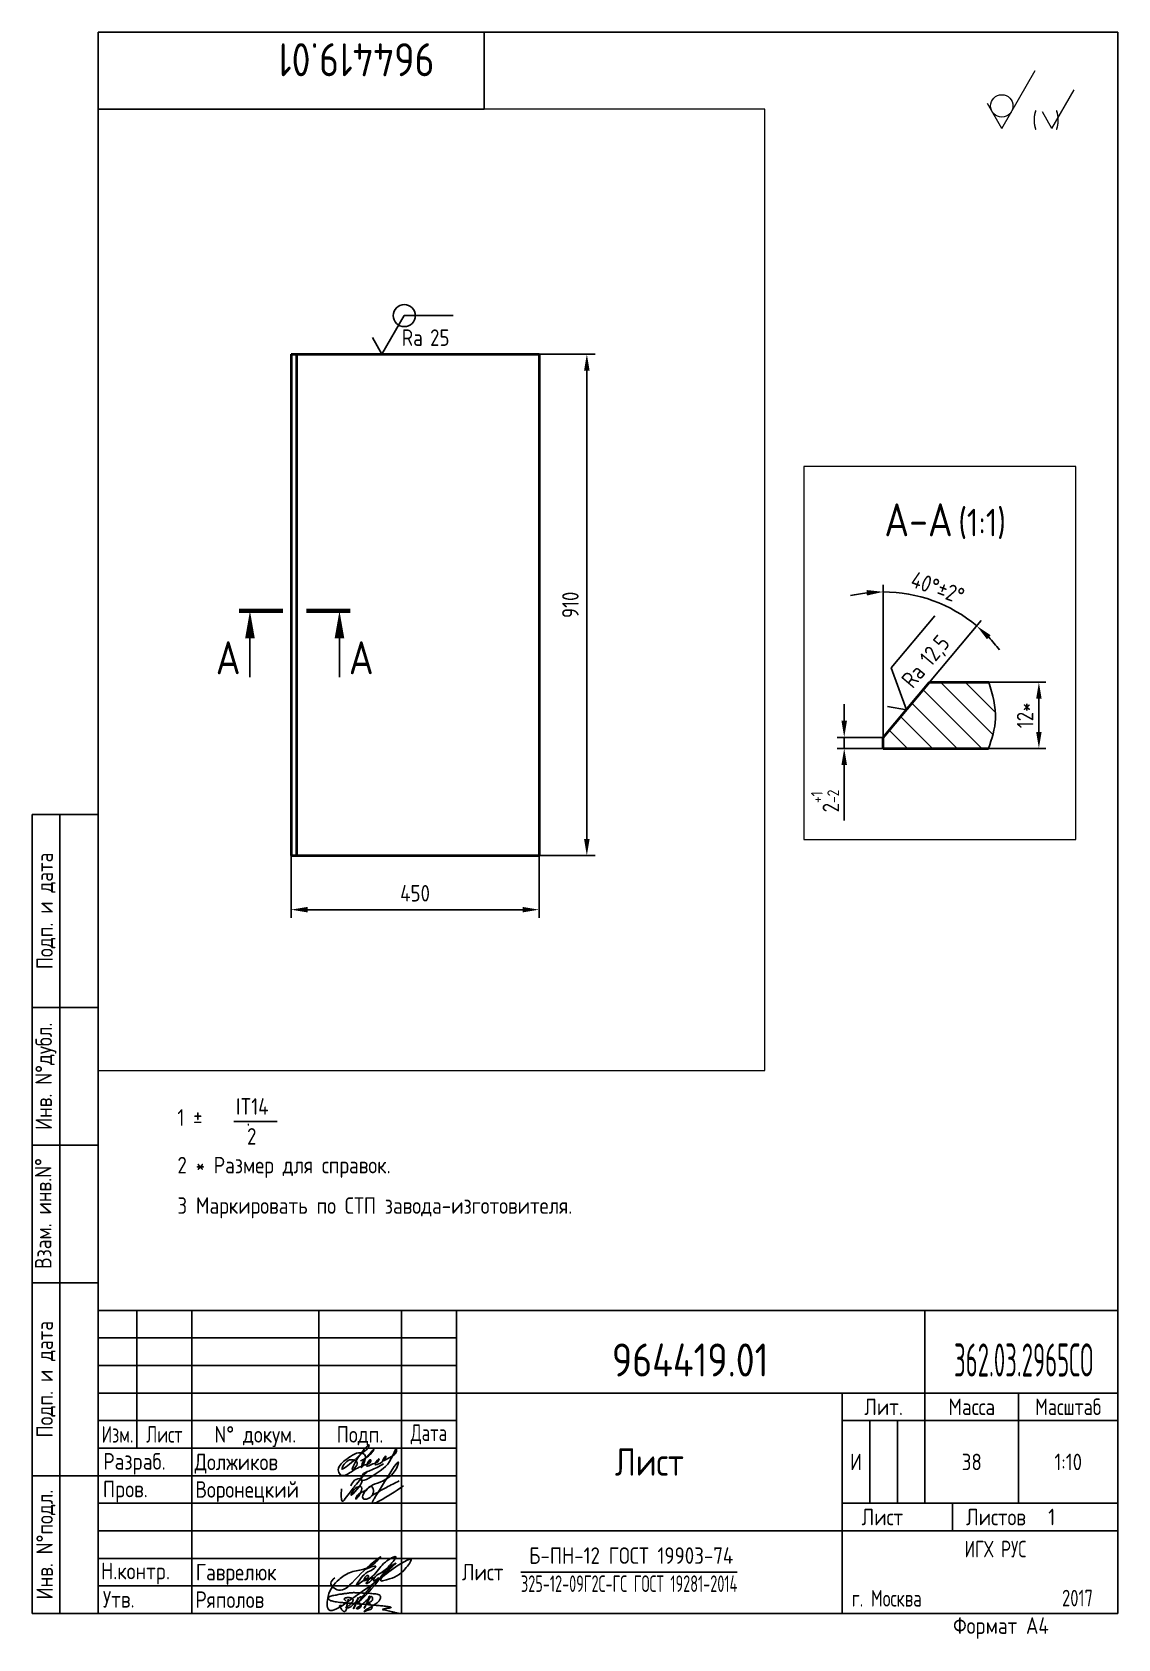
# Paper-space layout 'A4_MCad' of a CAD drawing. Header units: millimetres. Extents: x -114 to 83, y 58 to 349.
# The model-space entities are those that its viewports show. They can reach past a viewport. Long polylines and large blocks are cut down to what shows.
import ezdxf
from ezdxf.enums import TextEntityAlignment as Align

# ---------------------------------------------------------------- set-up
doc = ezdxf.new("R2010")
doc.units = ezdxf.units.MM
for name, color, linetype in [('Bord', 1, 'Continuous'), ('Cont', 6, 'Continuous'), ('DIM', 7, 'Continuous'), ('HATCH', 2, 'Continuous'), ('Text', 3, 'Continuous'), ('Textb', 6, 'Continuous')]:
    doc.layers.add(name, color=color, linetype=linetype)
doc.styles.add('Style1', font='romans.shx', dxfattribs={"width": 0.8})
doc.dimstyles.new('Lin', dxfattribs={"dimtxt": 3, "dimasz": 3, "dimexe": 1.25, "dimexo": 0, "dimgap": 1, "dimtad": 1, "dimdec": 3, "dimtxsty": 'Style1', "dimcen": 2.5, "dimclrt": 3, "dimadec": 0, "dimazin": 0, "dimtfac": 1, "dimtdec": 3, "dimtmove": 0, "dimatfit": 3, "dimldrblk": 'DOT', "dimfxl": 1, "dimarcsym": 0})
doc.dimstyles.new('LIN10', dxfattribs={"dimscale": 10, "dimtxt": 3, "dimasz": 3, "dimexe": 1.5, "dimexo": 0, "dimgap": 1.48, "dimtad": 1, "dimdec": 0, "dimdsep": 46, "dimtxsty": 'Style1', "dimcen": 0, "dimdle": 2, "dimclrd": 256, "dimclrt": 3, "dimadec": 0, "dimazin": 0, "dimtfac": 0.666667, "dimtdec": 0, "dimtmove": 0, "dimatfit": 3, "dimfxl": 1, "dimtvp": 0.833333, "dimtolj": 1, "dimtzin": 0, "dimarcsym": 0})

# ---------------------------------------------------------------- blocks, each defined once
blk = doc.blocks.new('A4')
at = {"layer": 'Bord'}
for p, q in [((20, 55), (85, 55)), ((20, 50), (85, 50)), ((20, 45), (85, 45)), ((160, 40), (160, 25)), ((165, 40), (165, 25)), ((20, 30), (85, 30)), ((20, 25), (85, 25)), ((20, 20), (85, 20)), ((20, 15), (85, 15)), ((20, 10), (85, 10))]:
    blk.add_line(p, q, dxfattribs=at)
at = {"layer": 'Cont'}
for p, q in [((205, 292), (20, 292)), ((20, 292), (20, 5)), ((90, 278), (90, 292)), ((205, 292), (205, 5)), ((20, 278), (90, 278)), ((8, 5), (8, 150)), ((8, 150), (20, 150)), ((13, 5), (13, 150)), ((8, 115), (20, 115)), ((20, 90), (8, 90)), ((20, 65), (8, 65)), ((205, 60), (20, 60)), ((20, 60), (205, 60)), ((27, 60), (27, 35)), ((37, 60), (37, 5)), ((60, 5), (60, 60)), ((75, 60), (75, 5)), ((85, 5), (85, 60)), ((170, 60), (170, 25)), ((85, 45), (205, 45)), ((155, 5), (155, 45)), ((187, 25), (187, 45)), ((20, 40), (85, 40)), ((205, 40), (155, 40)), ((85, 35), (20, 35)), ((20, 30), (8, 30)), ((155, 25), (205, 25)), ((175, 25), (175, 20)), ((205, 20), (85, 20)), ((20, 5), (8, 5)), ((205, 5), (20, 5))]:
    blk.add_line(p, q, dxfattribs=at)
at = {"layer": 'Text', "style": 'Style1', "width": 0.8}
for s, p in [('Подп. и дата', (10.5, 132.5)), ('Инв. N%%dдубл.', (10.5, 102.5)), ('Взам. инв.N%%d ', (10, 78.38)), ('Подп. и дата', (10.5, 47.5)), ('Инв. N%%dподл.', (10.5, 17.5))]:
    blk.add_text(s, height=3, rotation=90, dxfattribs=at).set_placement(p, align=Align.MIDDLE)
at = {"layer": 'Text', "style": 'Style1'}
for s, width, p in [('Лит.', 0.8, (162.5, 42.5)), ('Масса', 0.8, (178.5, 42.5)), ('Масштаб', 0.75, (196, 42.5)), ('Изм.', 0.7, (23.5, 37.5)), ('Лист', 0.7, (32, 37.5)), ('N%%d докум.', 0.8, (48.5, 37.5)), ('Подп.', 0.8, (67.5, 37.5)), ('Лист', 0.8, (162.27, 22.5)), ('Листов', 0.8, (182.9, 22.5))]:
    blk.add_text(s, height=3, dxfattribs=dict(at, width=width)).set_placement(p, align=Align.MIDDLE_CENTER)
at = {"layer": 'Text', "style": 'Style1', "width": 0.7}
for s, p in [('Дата', (80, 37.5)), ('ИГХ РУС', (182.8, 16.69))]:
    blk.add_text(s, height=3, dxfattribs=at).set_placement(p, align=Align.MIDDLE)
at = {"layer": 'Text', "style": 'Style1'}
for s, width, p in [('Разpаб.', 0.8, (20.92, 31.1)), ('Пpов.', 0.8, (20.84, 26.08)), ('Н.контp.', 0.8, (20.5, 11.2)), ('Утв.', 0.8, (20.84, 6.06)), ('г. Москва', 0.7, (156.73, 6.25)), ('Фоpмат А4', 0.8, (175.11, 1.29))]:
    blk.add_text(s, height=3, dxfattribs=dict(at, width=width)).set_placement(p)
for tag, p, width in [('ФИО', (39, 31), 0.8), ('ФИО', (39, 26), 0.8), ('ГОСТ_СОРТАМЕНТА', (98.19, 14), 0.8), ('ФИО', (39, 11), 0.8), ('ФИО', (39, 6), 0.8), ('200', (192.85, 6.29), 0.7)]:
    blk.add_attdef(tag, p, '', height=3, dxfattribs=dict(at, width=width))
at = {"layer": 'Text', "style": 'Style1', "width": 0.8}
for tag, p in [('И', (157.49, 32.5)), ('700', (178.5, 32.5)), ('1:20', (196, 32.5))]:
    blk.add_attdef(tag, text='', height=3, dxfattribs=at).set_placement(p, align=Align.MIDDLE)
blk.add_attdef('Сборочный_чертеж', text='', height=3, dxfattribs=at).set_placement((120, 21.3), align=Align.CENTER)
for tag, p in [('1', (171.12, 22.5)), ('2', (193, 22.5))]:
    blk.add_attdef(tag, text='', height=3, dxfattribs=at).set_placement(p, align=Align.MIDDLE_CENTER)
blk.add_attdef('ЛИСТ', text='', height=3, dxfattribs=at).set_placement((85.99, 12.5), align=Align.MIDDLE_LEFT)
at = {"layer": 'Text', "style": 'Style1', "width": 0.7}
blk.add_attdef('%%OГОСТ_ТЕХ._ТРЕБОВАНИЙ', text='', height=3, dxfattribs=at).set_placement((98.19, 8), align=Align.BOTTOM_LEFT)
at = {"layer": 'Textb', "style": 'Style1', "width": 0.8}
blk.add_attdef('1234567', (81, 290), '', height=6, rotation=180, dxfattribs=at)
blk.add_attdef('1234567', (123.4, 48), '', height=6, dxfattribs=at)
for tag, height, p in [('123ХЯ', 6, (183.62, 48)), ('НАИМЕНОВАНИЕ', 5, (120, 30))]:
    blk.add_attdef(tag, text='', height=height, dxfattribs=at).set_placement(p, align=Align.CENTER)
blk = doc.blocks.new('sherISO_12')
at = {"layer": 'Cont', "lineweight": 18}
for q in [(-15, -6.96), (-23.66, -12.96)]:
    blk.add_line((-21.06, -17.46), q, dxfattribs=at)
blk.add_circle((-21.06, -13.39), 2.03, dxfattribs=at)
at = {"layer": 'Text', "lineweight": 18}
for q in [(-7.92, -10.46), (-13.69, -14.46)]:
    blk.add_line((-11.96, -17.46), q, dxfattribs=at)
at = {"layer": 'Text', "lineweight": 18, "style": 'Style1', "width": 0.8}
blk.add_text('(  )', height=3, dxfattribs=at).set_placement((-15.53, -17.46))
blk = doc.blocks.new('A$C63F45750')
at = {"layer": 'Text'}
for points, knots in [([(3.17, 2.37), (3.12, 2.38), (3.04, 2.41), (2.94, 2.5), (2.85, 2.57), (2.79, 2.69), (2.87, 2.77), (2.99, 2.84), (3.16, 2.89), (3.36, 2.93), (3.6, 2.95), (3.82, 2.92), (4.05, 2.87), (4.25, 2.78), (4.45, 2.63), (4.46, 2.42), (4.38, 2.26), (4.28, 2.1), (4.17, 1.94), (4.03, 1.78), (3.89, 1.62), (3.75, 1.52), (3.63, 1.43), (3.49, 1.36), (3.35, 1.3), (3.24, 1.25), (3.16, 1.21), (3.12, 1.15), (3.19, 1.1), (3.27, 1.09), (3.4, 1.07), (3.55, 1.07), (3.72, 1.12), (3.92, 1.19), (4.1, 1.34), (4.26, 1.51), (4.44, 1.65), (4.59, 1.81), (4.74, 1.93), (4.84, 2.04), (4.93, 2.14), (5.07, 2.29), (5.19, 2.53), (5.28, 2.68), (5.35, 2.96), (5.23, 2.66), (5.2, 2.44), (5.04, 2.09), (4.95, 1.81), (4.86, 1.57), (4.75, 1.31), (4.67, 1.12), (4.46, 0.78), (4.62, 1.17), (4.71, 1.45), (4.88, 1.74), (5.01, 2), (5.08, 2.19), (5.19, 2.4), (5.32, 2.58), (5.4, 2.75), (5.52, 2.89), (5.65, 3.04), (5.85, 3.1), (6.02, 3.03), (6.08, 2.87), (6.03, 2.7), (5.9, 2.51), (5.7, 2.37), (5.55, 2.23), (5.4, 2.17), (5.31, 2.12), (5.12, 2.09), (5.35, 2.07), (5.48, 2), (5.64, 1.93), (5.75, 1.8), (5.85, 1.67), (5.89, 1.54), (5.89, 1.37), (5.8, 1.2), (5.63, 1.06), (5.41, 0.94), (5.23, 0.86), (5.02, 0.92), (5.13, 1.1), (5.28, 1.16), (5.44, 1.27), (5.61, 1.36), (5.74, 1.46), (5.86, 1.53), (5.95, 1.61), (6.05, 1.69), (6.15, 1.77), (6.28, 1.87), (6.46, 2.02), (6.65, 2.19), (6.83, 2.37), (6.98, 2.49), (7.11, 2.61), (7.2, 2.74), (7.32, 2.84), (7.42, 2.97), (7.48, 3.08), (7.48, 3.27), (7.34, 3.08), (7.28, 2.94), (7.18, 2.69), (7.1, 2.46), (7, 2.22), (6.93, 1.98), (6.83, 1.78), (6.73, 1.55), (6.67, 1.34), (6.6, 1.14), (6.56, 1.03), (6.39, 0.99), (6.62, 1.33), (6.75, 1.54), (6.93, 1.87), (7.05, 2.08), (7.18, 2.32), (7.33, 2.6), (7.47, 2.89), (7.6, 3.07), (7.79, 3.18), (7.95, 3.01), (8, 2.81), (7.99, 2.62), (7.94, 2.46), (7.83, 2.33), (7.69, 2.22), (7.53, 2.11), (7.37, 2.03), (7.21, 1.99), (7.11, 1.97), (6.89, 1.98), (7.07, 1.94), (7.15, 1.9), (7.27, 1.88), (7.39, 1.84), (7.52, 1.81), (7.62, 1.72), (7.7, 1.62), (7.78, 1.51), (7.83, 1.39), (7.87, 1.26), (7.88, 1.13), (7.86, 0.99), (7.75, 0.88), (7.6, 0.77), (7.4, 0.73), (7.19, 0.66), (6.97, 0.55), (6.71, 0.48), (6.57, 0.44), (6.42, 0.42), (6.52, 0.58), (6.61, 0.64), (6.81, 0.78), (7.06, 0.89), (7.33, 1.04), (7.55, 1.16), (7.7, 1.24), (7.84, 1.32), (7.99, 1.43), (8.21, 1.58), (8.48, 1.76), (8.74, 1.95), (8.97, 2.12), (9.1, 2.29), (9.23, 2.44), (9.3, 2.6), (9.37, 2.74), (9.42, 2.92), (9.45, 3.13), (9.21, 3.48), (8.67, 3.59), (8.09, 3.63), (7.57, 3.66), (7.06, 3.74), (6.57, 3.75), (6.09, 3.74), (5.67, 3.78), (5.28, 3.78), (4.96, 3.81), (4.65, 3.83), (4.31, 3.82), (3.97, 3.79), (3.61, 3.74), (3.22, 3.67), (2.86, 3.66), (2.53, 3.61), (2.18, 3.52), (1.78, 3.54), (1.38, 3.37), (0.96, 3.35), (0.58, 3.24), (0.25, 3.19), (0.03, 3.06), (-0.03, 2.83), (0.02, 2.6), (0.26, 2.38), (0.59, 2.33), (1, 2.2), (1.48, 2.15), (1.93, 2.05), (2.35, 2.02), (2.72, 2.01), (3.11, 1.94), (3.68, 1.94), (4.25, 1.83), (4.91, 1.87), (5.53, 1.76), (6.13, 1.72), (6.73, 1.71), (7.32, 1.62), (7.99, 1.55), (8.64, 1.54), (9.16, 1.46), (9.61, 1.42), (10.03, 1.4), (10.41, 1.32), (10.73, 1.29), (11.01, 1.24), (11.18, 1.23), (11.42, 1.14), (11.18, 1.06), (11.01, 1.03), (10.71, 0.98), (10.37, 0.92), (10.1, 0.91), (9.65, 0.75), (10.22, 0.67), (10.54, 0.59), (11.08, 0.47), (11.61, 0.35), (12.17, 0.15), (12.64, 0.08), (12.98, 0.03), (13.11, 0.01), (13.18, 0)], [0, 0, 0, 0, 0.153866, 0.270441, 0.388867, 0.510533, 0.592156, 0.71333, 0.90842, 1.11344, 1.349254, 1.61246, 1.782219, 2.047249, 2.291879, 2.451528, 2.651081, 2.806158, 3.017979, 3.227348, 3.462381, 3.633009, 3.75766, 3.920516, 4.080796, 4.214529, 4.291786, 4.349969, 4.397594, 4.50822, 4.594826, 4.799244, 4.954392, 5.128468, 5.437537, 5.632649, 5.842485, 6.094987, 6.293219, 6.410959, 6.551192, 6.687808, 7.022147, 7.294342, 7.425356, 7.52079, 7.946481, 8.313051, 8.59833, 8.833695, 9.090496, 9.427695, 9.601191, 9.883219, 10.093306, 10.673943, 10.798776, 10.974628, 11.287247, 11.486184, 11.648652, 11.848902, 12.027194, 12.25348, 12.40059, 12.537783, 12.716293, 12.91523, 13.208551, 13.438489, 13.549668, 13.67779, 13.77127, 13.930001, 14.029091, 14.272112, 14.434836, 14.547084, 14.739051, 14.830983, 15.061241, 15.268922, 15.500489, 15.788979, 15.879568, 16.024283, 16.221854, 16.418714, 16.593102, 16.783247, 16.91018, 17.018213, 17.135263, 17.278205, 17.430482, 17.620087, 17.979626, 18.191789, 18.388716, 18.565718, 18.714854, 18.857929, 19.039974, 19.171375, 19.283034, 19.400085, 19.618058, 19.882245, 20.150781, 20.377854, 20.649532, 20.89723, 21.042543, 21.40016, 21.557817, 21.667145, 21.752781, 21.926256, 22.412297, 22.813145, 22.961412, 23.171289, 23.607257, 23.940428, 24.110007, 24.291214, 24.48084, 24.697609, 24.904078, 25.034245, 25.218018, 25.407651, 25.573473, 25.787447, 25.930292, 26.051316, 26.18846, 26.285312, 26.406799, 26.52425, 26.630463, 26.793722, 26.898606, 27.029313, 27.171012, 27.314101, 27.419918, 27.580557, 27.709367, 27.829268, 28.024364, 28.266961, 28.41242, 28.705761, 28.989137, 29.187748, 29.233768, 29.332802, 29.529535, 29.667094, 30.039923, 30.332117, 30.61061, 30.769982, 30.856778, 31.109923, 31.313488, 31.656425, 32.066331, 32.296628, 32.49714, 32.710276, 32.891468, 33.014834, 33.177747, 33.444503, 33.618009, 34.409008, 34.914636, 35.419802, 35.95397, 36.458179, 36.88069, 37.388403, 37.738353, 38.034261, 38.353468, 38.693154, 39.037638, 39.391136, 39.787481, 40.203773, 40.488977, 40.784975, 41.26625, 41.668005, 42.070065, 42.499388, 42.869834, 43.079573, 43.213439, 43.554591, 43.717296, 44.153724, 44.506336, 45.019111, 45.587859, 45.90191, 46.270392, 46.703958, 47.093115, 47.952647, 48.44014, 49.079253, 49.808223, 50.268654, 50.851051, 51.604831, 52.298429, 52.776925, 53.1907, 53.661988, 54.042386, 54.348524, 54.616841, 54.853814, 54.983777, 55.126096, 55.333328, 55.613101, 56.008732, 56.315809, 56.59982, 56.87931, 57.399251, 57.889617, 58.432507, 59.066698, 59.660314, 59.862668, 60.07277, 60.07277, 60.07277, 60.07277]), ([(2.31, 1.53), (2.26, 1.52), (2.17, 1.51), (2.06, 1.48), (1.93, 1.38), (2.07, 1.25), (2.14, 1.11), (2.26, 0.93), (2.39, 0.72), (2.57, 0.54), (2.71, 0.44), (2.86, 0.4), (3.02, 0.43), (3.14, 0.54), (3.21, 0.79), (3.25, 1.07), (3.31, 1.4), (3.35, 1.67), (3.38, 1.92), (3.47, 2.19), (3.5, 2.43), (3.54, 2.59), (3.56, 2.64)], [0, 0, 0, 0, 0.15847, 0.269731, 0.363591, 0.555514, 0.688037, 0.848606, 1.204359, 1.433632, 1.58673, 1.729549, 1.880686, 2.057874, 2.19169, 2.63505, 2.928153, 3.184121, 3.441863, 3.696117, 4.025873, 4.178055, 4.178055, 4.178055, 4.178055])]:
    blk.add_open_spline(points, degree=3, knots=knots, dxfattribs=at)
blk = doc.blocks.new('*D10')
at = {"layer": 'Defpoints', "color": 0, "transparency": 16777216}
for p in [(145.79, -152.7), (138.71, -154.7), (145.79, -154.7)]:
    blk.add_point(p, dxfattribs=at)
at = {"layer": 'DIM', "color": 0, "lineweight": -2, "transparency": 16777216}
for p, q in [((138.71, -149.7), (138.71, -146.7)), ((145.79, -152.7), (137.46, -152.7)), ((138.71, -152.7), (138.71, -154.7)), ((145.79, -154.7), (137.46, -154.7)), ((138.71, -157.7), (138.71, -167.8))]:
    blk.add_line(p, q, dxfattribs=at)
at = {"layer": 'DIM', "color": 0, "transparency": 16777216}
for points in [[(138.21, -149.7), (139.21, -149.7), (138.71, -152.7)], [(138.21, -157.7), (139.21, -157.7), (138.71, -154.7)]]:
    blk.add_solid(points, dxfattribs=at)
at = {"layer": 'DIM', "color": 3, "transparency": 16777216, "insert": (135.23, -164.25), "char_height": 3, "attachment_point": 5, "rotation": 90, "style": 'Style1'}
blk.add_mtext('2{}{\\H0.71x;\\C3;\\S+1^ -2;}', dxfattribs=at)
blk = doc.blocks.new('_Dot')
at = {"color": 0, "linetype": 'ByBlock', "lineweight": -2}
blk.add_line((-0.5, 0), (-1, 0), dxfattribs=at)
at = {"color": 0, "linetype": 'ByBlock', "const_width": 0.5}
blk.add_lwpolyline([(-0.25, 0, 1), (0.25, 0, 1)], format="xyb", close=True, dxfattribs=at)
blk = doc.blocks.new('*D11')
at = {"layer": 'Defpoints', "color": 0, "transparency": 16777216}
for p in [(164.04, -142.7), (174.03, -142.7), (164.04, -154.7)]:
    blk.add_point(p, dxfattribs=at)
at = {"layer": 'DIM', "color": 0, "lineweight": -2, "transparency": 16777216}
for p, q in [((164.04, -142.7), (175.28, -142.7)), ((174.03, -151.7), (174.03, -145.7)), ((164.04, -154.7), (175.28, -154.7))]:
    blk.add_line(p, q, dxfattribs=at)
at = {"layer": 'DIM', "color": 0, "transparency": 16777216}
for points in [[(173.53, -145.7), (174.53, -145.7), (174.03, -142.7)], [(173.53, -151.7), (174.53, -151.7), (174.03, -154.7)]]:
    blk.add_solid(points, dxfattribs=at)
at = {"layer": 'DIM', "color": 3, "transparency": 16777216, "insert": (171.53, -148.7), "char_height": 3, "attachment_point": 5, "rotation": 90, "style": 'Style1'}
blk.add_mtext('12*', dxfattribs=at)
blk = doc.blocks.new('*D12')
at = {"layer": 'Defpoints', "color": 0, "transparency": 16777216}
for p in [(157.64, -129.1), (154.18, -142.7), (145.79, -152.7), (145.79, -152.7), (145.79, -154.7)]:
    blk.add_point(p, dxfattribs=at)
at = {"layer": 'DIM', "color": 0, "lineweight": -2, "transparency": 16777216}
for p, q in [((145.79, -152.7), (145.79, -125.04)), ((154.18, -142.7), (163.57, -131.51))]:
    blk.add_line(p, q, dxfattribs=at)
for start, end in [(96.5133, 103.0265), (50, 90), (36.9735, 43.4867)]:
    blk.add_arc((145.79, -152.7), 26.4, start, end, dxfattribs=at)
at = {"layer": 'DIM', "color": 0, "transparency": 16777216}
for points in [[(142.77, -125.96), (142.82, -126.96), (145.79, -126.29)], [(164.61, -134.89), (165.29, -134.16), (162.76, -132.47)]]:
    blk.add_solid(points, dxfattribs=at)
at = {"layer": 'DIM', "color": 3, "transparency": 16777216, "insert": (155.68, -125.54), "char_height": 3, "attachment_point": 5, "rotation": 340, "style": 'Style1'}
blk.add_mtext('40°%%p2%%d', dxfattribs=at)
blk = doc.blocks.new('sherISO_01')
at = {"layer": 'Text'}
blk.add_line((4.04, 7), (16.36, 7), dxfattribs=at)
blk.add_lwpolyline([(-1.73, 3), (0, 0), (4.04, 7)], dxfattribs=at)
at = {"layer": 'Text', "style": 'Style1', "width": 0.8}
blk.add_text('Ra', height=3, dxfattribs=at).set_placement((3.58, 1.5))
blk.add_attdef('12,5', (8.73, 1.5), '', height=3, dxfattribs=at)
blk = doc.blocks.new('*D29')
at = {"layer": 'Defpoints', "color": 0, "transparency": 16777216}
for p in [(956.96, -396.29), (1406.96, -402.26), (1406.96, -500.5)]:
    blk.add_point(p, dxfattribs=at)
at = {"layer": 'DIM', "color": 0, "lineweight": -2, "transparency": 16777216}
for p, q in [((956.96, -396.29), (956.96, -515.5)), ((1406.96, -402.26), (1406.96, -515.5))]:
    blk.add_line(p, q, dxfattribs=at)
at = {"layer": 'DIM', "lineweight": -2, "transparency": 16777216}
blk.add_line((986.96, -500.5), (1376.96, -500.5), dxfattribs=at)
at = {"layer": 'DIM', "transparency": 16777216}
for points in [[(986.96, -495.5), (986.96, -505.5), (956.96, -500.5)], [(1376.96, -495.5), (1376.96, -505.5), (1406.96, -500.5)]]:
    blk.add_solid(points, dxfattribs=at)
at = {"layer": 'DIM', "color": 3, "transparency": 16777216, "insert": (1181.96, -470.7), "char_height": 30, "attachment_point": 5, "style": 'Style1'}
blk.add_mtext('\\A1;450', dxfattribs=at)
blk = doc.blocks.new('*D30')
at = {"layer": 'Defpoints', "color": 0, "transparency": 16777216}
for p in [(1406.96, 507.74), (1493.62, 507.74), (1406.96, -402.26)]:
    blk.add_point(p, dxfattribs=at)
at = {"layer": 'DIM', "color": 0, "lineweight": -2, "transparency": 16777216}
for p, q in [((1406.96, 507.74), (1508.62, 507.74)), ((1406.96, -402.26), (1508.62, -402.26))]:
    blk.add_line(p, q, dxfattribs=at)
at = {"layer": 'DIM', "lineweight": -2, "transparency": 16777216}
blk.add_line((1493.62, -372.26), (1493.62, 477.74), dxfattribs=at)
at = {"layer": 'DIM', "transparency": 16777216}
for points in [[(1488.62, 477.74), (1498.62, 477.74), (1493.62, 507.74)], [(1488.62, -372.26), (1498.62, -372.26), (1493.62, -402.26)]]:
    blk.add_solid(points, dxfattribs=at)
at = {"layer": 'DIM', "color": 3, "transparency": 16777216, "insert": (1463.82, 52.74), "char_height": 30, "attachment_point": 5, "rotation": 90, "style": 'Style1'}
blk.add_mtext('\\A1;910', dxfattribs=at)
blk = doc.blocks.new('A$C6CF913E7')
at = {"layer": 'Text'}
blk.add_circle((0, 0), 2, dxfattribs=at)
blk = doc.blocks.new('sherISO_07')
at = {"layer": 'Text'}
blk.add_line((4.041, 7), (12.927, 7), dxfattribs=at)
blk.add_lwpolyline([(-1.732, 3), (0, 0), (4.041, 7)], dxfattribs=at)
blk.add_blockref('A$C6CF913E7', (4.041, 7))
at = {"layer": 'Text', "style": 'Style1', "width": 0.8}
blk.add_text('Ra', height=3, dxfattribs=at).set_placement((3.584, 1.5))
blk.add_attdef('25', (8.727, 1.5), '', height=3, dxfattribs=at)
blk = doc.blocks.new('razrez05')
at = {"layer": 'Text'}
blk.add_lwpolyline([(0, 0, 0, 1.76, 0), (0, -5, 1.76, 1.76, 0)], format="xyseb", dxfattribs=at)
at = {"layer": 'Text', "const_width": 0.8}
blk.add_lwpolyline([(-1.997, 0), (6.003, 0)], dxfattribs=at)
at = {"layer": 'Text'}
blk.add_lwpolyline([(0, -12), (0, -5)], dxfattribs=at)
at = {"layer": 'Textb', "style": 'Style1', "width": 0.8}
blk.add_attdef('А', text='', height=6, dxfattribs=at).set_placement((-1.7, -11.499, 39), align=Align.RIGHT)
blk = doc.blocks.new('razrez06')
at = {"layer": 'Text'}
blk.add_lwpolyline([(0, 0, 0, 1.76, 0), (0, -5, 1.76, 1.76, 0)], format="xyseb", dxfattribs=at)
at = {"layer": 'Text', "const_width": 0.8}
blk.add_lwpolyline([(1.997, 0), (-6.003, 0)], dxfattribs=at)
at = {"layer": 'Text'}
blk.add_lwpolyline([(0, -12), (0, -5)], dxfattribs=at)
at = {"layer": 'Textb', "style": 'Style1', "width": 0.8}
blk.add_attdef('А', (1.7, -11.5), '', height=6, dxfattribs=at)
blk = doc.blocks.new('ZNAK02')
at = {"layer": 'Textb', "style": 'Style1', "width": 0.8}
blk.add_attdef('А-А', text='', height=6, dxfattribs=at).set_placement((13.92, -0.06), align=Align.RIGHT)
blk.add_attdef('SC(1)', (14.94, -0.06), '', height=5, dxfattribs=at)

msp = doc.modelspace()

# ---------------------------------------------------------------- hatches: boundary and pattern name
at = {"layer": 'HATCH'}
h = msp.add_hatch(dxfattribs=at)
h.set_pattern_fill('ANSI31', color=256, angle=90)
edge = h.paths.add_edge_path()
edge.add_line((154.1826, -142.6965), (145.7916, -152.6965))
edge.add_line((145.7916, -152.6965), (145.7916, -154.6965))
edge.add_line((145.7916, -154.6965), (164.8814, -154.6965))
edge.add_spline(control_points=[(164.8814, -154.6965), (165.4798, -152.9212), (166.8159, -148.9572), (165.611, -144.9236), (164.9457, -142.6965)], knot_values=[0, 0, 0, 0, 5.49264965, 12.26358991, 12.26358991, 12.26358991, 12.26358991], degree=3, periodic=0)
edge.add_line((164.9457, -142.6965), (154.1826, -142.6965))

# ---------------------------------------------------------------- linework, layer by layer
at = {"layer": 'Bord'}
msp.add_open_spline([(164.9457, -142.6965), (165.611, -144.9236), (166.8159, -148.9572), (165.4798, -152.9212), (164.8814, -154.6965)], degree=3, knots=[0, 0, 0, 0, 6.77094026, 12.26358991, 12.26358991, 12.26358991, 12.26358991], dxfattribs=at)
at = {"layer": 'Cont', "lineweight": 40}
for p, q in [((956.9587, 507.7447), (956.9587, -402.2553)), ((956.9587, 507.7447), (1406.9587, 507.7447)), ((966.9587, 507.7447), (966.9587, -402.2553)), ((1406.9587, 507.7447), (1406.9587, -402.2553)), ((145.7916, -152.6965), (154.1826, -142.6965)), ((154.1826, -142.6965), (164.9457, -142.6965)), ((145.7916, -154.6965), (145.7916, -152.6965)), ((145.7916, -154.6965), (164.8814, -154.6965)), ((956.9587, -402.2553), (1406.9587, -402.2553))]:
    msp.add_line(p, q, dxfattribs=at)

# ---------------------------------------------------------------- block references
at = {"layer": 'DIM', "xscale": 10, "yscale": 10, "zscale": 10}
for name, p, values in [('sherISO_07', (1121.9115, 507.7447), {'25': '25'}), ('razrez05', (882.3638, 41.7534), {'А': 'А'}), ('razrez06', (1044.7853, 41.7534), {'А': 'А'})]:
    msp.add_blockref(name, p, dxfattribs=at).add_auto_attribs(values)
at = {"layer": 'DIM'}
msp.add_blockref('ZNAK02', (144.4759, -116.1541), dxfattribs=at).add_auto_attribs({'А-А': 'А-А', 'SC(1)': '(1:1)'})
at = {"layer": 'DIM', "rotation": 49.99999999999989}
msp.add_blockref('sherISO_01', (149.9871, -147.6965), dxfattribs=at).add_auto_attribs({'12,5': '12,5'})

# ---------------------------------------------------------------- dimensions: what is measured, and where the dimension line sits
at = {"layer": 'DIM'}
dim = msp.add_linear_dim(base=(1493.6236, 507.7447), p1=(1406.9587, -402.2553), p2=(1406.9587, 507.7447), angle=90, dimstyle='LIN10', dxfattribs=at)
dim.commit()
dim.dimension.update_dxf_attribs({"geometry": '*D30', "text_midpoint": (1463.8236, 52.7447)})
dim = msp.add_angular_dim_2l(base=(157.6419, -129.1005), line1=((145.7916, -154.6965), (145.7916, -152.6965)), line2=((145.7916, -152.6965), (154.1826, -142.6965)), text='<>%%p2%%d', dimstyle='Lin', dxfattribs=at)
dim.commit()
dim.dimension.update_dxf_attribs({"geometry": '*D12', "text_midpoint": (155.6775, -125.5351)})
dim = msp.add_linear_dim(base=(174.0322, -142.6965), p1=(164.0359, -154.6965), p2=(164.0359, -142.6965), angle=90, text='<>*', dimstyle='Lin', dxfattribs=at)
dim.commit()
dim.dimension.update_dxf_attribs({"geometry": '*D11', "text_midpoint": (171.5322, -148.6965)})
dim = msp.add_linear_dim(base=(138.7121, -154.6965), p1=(145.7916, -152.6965), p2=(145.7916, -154.6965), angle=90, text='<>{}{\\H0.71x;\\C3;\\S+1^ -2;}', dimstyle='Lin', override={"dimtp": 1, "dimtm": 2, "dimtdec": 3, "dimtzin": 8}, dxfattribs=at)
dim.commit()
dim.dimension.update_dxf_attribs({"geometry": '*D10', "text_midpoint": (135.2271, -164.2502)})
dim = msp.add_linear_dim(base=(1406.9587, -500.4971), p1=(956.9587, -396.2911), p2=(1406.9587, -402.2553), dimstyle='LIN10', dxfattribs=at)
dim.commit()
dim.dimension.update_dxf_attribs({"geometry": '*D29', "text_midpoint": (1181.9587, -470.6971)})

psp = doc.layouts.new('A4_MCad')

# ---------------------------------------------------------------- linework, layer by layer
at = {"layer": 'Cont'}
psp.add_line((82.6, 349.15), (82.6, 62.15), dxfattribs=at)
at = {"layer": 'Text'}
psp.add_line((-77.81, 151.46), (-69.96, 151.46), dxfattribs=at)
for points, knots in [([(-50.64, 89.29), (-51.4, 88.87), (-52.71, 88.14), (-54.59, 87.56), (-54.91, 85.63), (-49.98, 88.73), (-49.65, 89.34), (-48.24, 92.36), (-48.27, 90.93), (-49.15, 90.8), (-51.34, 89.33), (-50.03, 91.08), (-50.56, 89.57), (-53.09, 88.46), (-51.2, 90.63), (-51.74, 89.43), (-52.47, 89.46), (-54.34, 88.22), (-53, 90.48), (-52.88, 89.39), (-54.78, 88.95), (-56.06, 88.11), (-58.2, 86.76), (-59.25, 88.49), (-57.74, 89.91), (-56.34, 90.87), (-55.06, 91.51), (-54.1, 91.1), (-53.68, 90.11), (-54.99, 87.79), (-54.29, 90.08), (-53.68, 90.53), (-52.04, 92.35), (-53.03, 90.89), (-53.76, 90.35), (-54.56, 89.96), (-54.81, 89.83)], [0, 0, 0, 0, 2.703743, 4.672825, 5.02799, 7.955933, 13.437489, 13.883188, 14.189441, 16.413959, 17.478513, 18.47964, 18.959294, 20.910841, 22.003091, 22.470554, 23.533771, 24.710748, 26.01626, 26.201331, 27.488187, 30.382065, 32.258784, 33.069724, 35.439902, 37.010787, 38.612861, 39.32109, 39.818865, 41.83144, 42.782113, 44.494961, 45.867914, 46.467245, 48.290622, 49.101188, 49.101188, 49.101188, 49.101188]), ([(-56.29, 88.5), (-55.87, 89.42), (-55.33, 90.6), (-53.06, 93.17), (-53.51, 92), (-55.02, 90.98), (-59.22, 86.86), (-57.57, 89.61), (-56.59, 90.29), (-55.03, 89.6), (-55.67, 88.79), (-56.19, 88.1), (-56.35, 88.37), (-56.31, 88.46), (-56.29, 88.5)], [0, 0, 0, 0, 4.062617, 5.226919, 5.800291, 6.663227, 11.774431, 12.938639, 14.11351, 15.354081, 16.396133, 16.918576, 17.03251, 17.182794, 17.182794, 17.182794, 17.182794]), ([(-56.56, 85.31), (-56.4, 85.69), (-56.08, 86.44), (-53.58, 87), (-55.38, 84.55), (-56.9, 83.22), (-55.85, 85.21), (-53.71, 85.28), (-56.18, 81.98), (-55.12, 84.19), (-53.95, 84.09), (-52.98, 85.59), (-52.14, 84.22), (-52.97, 82.88), (-55.01, 82.88), (-53.43, 85.28), (-51.02, 85.95), (-48.65, 87.23), (-47.16, 91.66), (-50.94, 85.13), (-53.6, 80.99), (-50.14, 83.26), (-46.99, 85.31)], [0, 0, 0, 0, 1.213353, 2.399709, 5.497648, 5.861317, 7.611627, 8.43806, 10.837371, 11.583123, 13.461301, 14.534506, 15.162086, 17.217848, 17.944717, 20.123775, 21.948027, 26.460707, 27.144718, 34.52243, 35.159468, 41.304292, 41.304292, 41.304292, 41.304292]), ([(-58.24, 84.76), (-58.29, 84.3), (-58.35, 83.64), (-58.2, 82.1), (-56.86, 84), (-55.73, 85.43), (-54.35, 87.04), (-53.54, 87.98)], [0, 0, 0, 0, 1.523947, 2.237958, 3.351836, 5.856423, 9.374056, 9.374056, 9.374056, 9.374056]), ([(-47.82, 86.21), (-48.59, 85.81), (-50.3, 84.94), (-51.97, 83.99), (-52.89, 83.46)], [0, 0, 0, 0, 2.587978, 5.77327, 5.77327, 5.77327, 5.77327]), ([(-59.5, 68.62), (-59.84, 68.31), (-60.72, 67.5), (-58.33, 65.64), (-55.2, 68.9), (-53.71, 70.51), (-50.82, 72.73), (-52.72, 70.65), (-54.13, 70.13), (-56.82, 69.75), (-59.13, 68.09), (-60.86, 66.04), (-61.01, 61.52), (-54.85, 65.9), (-51.1, 68.5), (-47.82, 71.2), (-45.14, 72.33), (-47.47, 69), (-48.76, 68.69), (-52.07, 67.62), (-49.8, 70.06), (-47.73, 71.77), (-50.42, 69.97), (-51.53, 67.87), (-56.31, 62.74), (-53.71, 66.22), (-50.59, 69.44), (-52.73, 67.64), (-52.17, 68.97), (-51.01, 69.5), (-49.83, 70.35), (-47.57, 73.2), (-51.19, 71.09), (-51.49, 69.79), (-54.53, 67.19), (-52.91, 67.88), (-52.31, 69.1), (-53.37, 68.32), (-54.67, 67.79), (-53.61, 69.44), (-53.26, 68.72), (-54.33, 68.27), (-56.13, 66.51), (-54.64, 68.75), (-53.73, 69.71), (-52.57, 70.03), (-51.62, 71.06), (-52.87, 70.58), (-53.91, 70.17)], [0, 0, 0, 0, 1.17994, 3.087717, 5.863103, 12.338328, 12.854096, 14.088578, 16.834551, 19.302558, 21.570562, 25.210018, 27.650956, 31.348291, 40.129863, 44.562748, 45.223917, 46.979401, 51.214655, 52.099288, 55.323111, 56.227801, 58.471865, 60.028126, 65.752911, 68.466223, 71.038525, 71.934922, 72.780229, 73.495807, 76.028152, 77.999346, 80.11892, 83.1954, 85.334448, 86.270878, 87.060466, 88.110212, 88.803314, 89.989889, 90.197567, 90.706974, 92.884587, 94.19917, 96.055742, 97.375783, 97.753899, 99.636325, 99.636325, 99.636325, 99.636325])]:
    psp.add_open_spline(points, degree=3, knots=knots, dxfattribs=at)

# ---------------------------------------------------------------- block references
ref = psp.add_blockref('A4', (-122.4, 57.15))
ref.add_attrib('ФИО', 'Должиков', (-84.92, 88.15), dxfattribs={"layer": 'Text', "height": 3, "style": 'Style1', "width": 0.8})
ref.add_attrib('ФИО', 'Воронецкий', (-84.77, 83.15), dxfattribs={"layer": 'Text', "height": 3, "style": 'Style1', "width": 0.8})
ref.add_attrib('ФИО', 'Гаврелюк', (-84.7, 68.15), dxfattribs={"layer": 'Text', "height": 3, "style": 'Style1', "width": 0.8})
ref.add_attrib('ФИО', 'Ряполов', (-84.77, 63.15), dxfattribs={"layer": 'Text', "height": 3, "style": 'Style1', "width": 0.8})
ref.add_attrib('123ХЯ', '362.03.2965СО', dxfattribs={"layer": 'Textb', "height": 6, "style": 'Style1', "width": 0.48}).set_placement((65.51, 105.15), align=Align.CENTER)
ref.add_attrib('1234567', '964419.01', (-9.2, 105.15), dxfattribs={"layer": 'Textb', "height": 6, "style": 'Style1', "width": 0.8})
ref.add_attrib('НАИМЕНОВАНИЕ', 'Лист', dxfattribs={"layer": 'Textb', "height": 5, "style": 'Style1', "width": 0.8}).set_placement((-2.4, 87.15), align=Align.CENTER)
ref.add_attrib('ЛИСТ', 'Лист', dxfattribs={"layer": 'Text', "height": 3, "style": 'Style1', "width": 0.8}).set_placement((-36.41, 69.65), align=Align.MIDDLE_LEFT)
ref.add_attrib('ГОСТ_СОРТАМЕНТА', 'Б-ПН-12 ГОСТ 19903-74', (-24.21, 71.15), dxfattribs={"layer": 'Text', "height": 3, "style": 'Style1', "width": 0.8})
ref.add_attrib('%%OГОСТ_ТЕХ._ТРЕБОВАНИЙ', '%%O325-12-09Г2С-ГС ГОСТ 19281-2014', dxfattribs={"layer": 'Text', "height": 3, "style": 'Style1', "width": 0.6}).set_placement((-25.7, 65.15), align=Align.BOTTOM_LEFT)
ref.add_attrib('И', 'И', dxfattribs={"layer": 'Text', "height": 3, "style": 'Style1', "width": 0.8}).set_placement((35.09, 89.65), align=Align.MIDDLE)
ref.add_attrib('700', '38', dxfattribs={"layer": 'Text', "height": 3, "style": 'Style1', "width": 0.8}).set_placement((56.1, 89.65), align=Align.MIDDLE)
ref.add_attrib('1:20', '1:10', dxfattribs={"layer": 'Text', "height": 3, "style": 'Style1', "width": 0.8}).set_placement((73.6, 89.65), align=Align.MIDDLE)
ref.add_attrib('2', '1', dxfattribs={"layer": 'Text', "height": 3, "style": 'Style1', "width": 0.8}).set_placement((70.6, 79.65), align=Align.MIDDLE_CENTER)
ref.add_attrib('200', '2017', (72.47, 63.44), dxfattribs={"layer": 'Text', "height": 3, "style": 'Style1', "width": 0.7})
ref.add_attrib('1234567', '964419.01', (-41.4, 347.15), dxfattribs={"layer": 'Textb', "height": 6, "rotation": 180, "style": 'Style1', "width": 0.8})
at = {"layer": 'Cont'}
psp.add_blockref('A$C63F45750', (-60.6, 62.1), dxfattribs=at)
at = {"layer": 'DIM'}
psp.add_blockref('sherISO_12', (82.6, 349.15), dxfattribs=at)

# ---------------------------------------------------------------- texts
at = {"layer": 'Text', "style": 'Style1', "width": 0.8}
for s, p in [('IT14', (-77.41, 152.67)), ('1 %%P     .', (-88.03, 150.66)), ('2', (-75.4, 147.24)), ('2 * Размер для справок.', (-88.03, 142.02)), ('3 Маркировать по СТП завода-изготовителя.', (-88.03, 134.68))]:
    psp.add_text(s, height=3, dxfattribs=at).set_placement(p)

# ---------------------------------------------------------------- viewports
at = {"layer": 'Defpoints'}
psp.add_viewport(center=(-41.92, 247.93), size=(120.94, 174.443), view_center_point=(1211.8989, 79.9763), view_height=1744.42508, dxfattribs=at)
psp.add_viewport(center=(50.3, 236.47), size=(49.35, 67.717), view_center_point=(156.0556, -137.3871), view_height=67.71697, status=3, dxfattribs=at)

doc.saveas('drawing.dxf')
